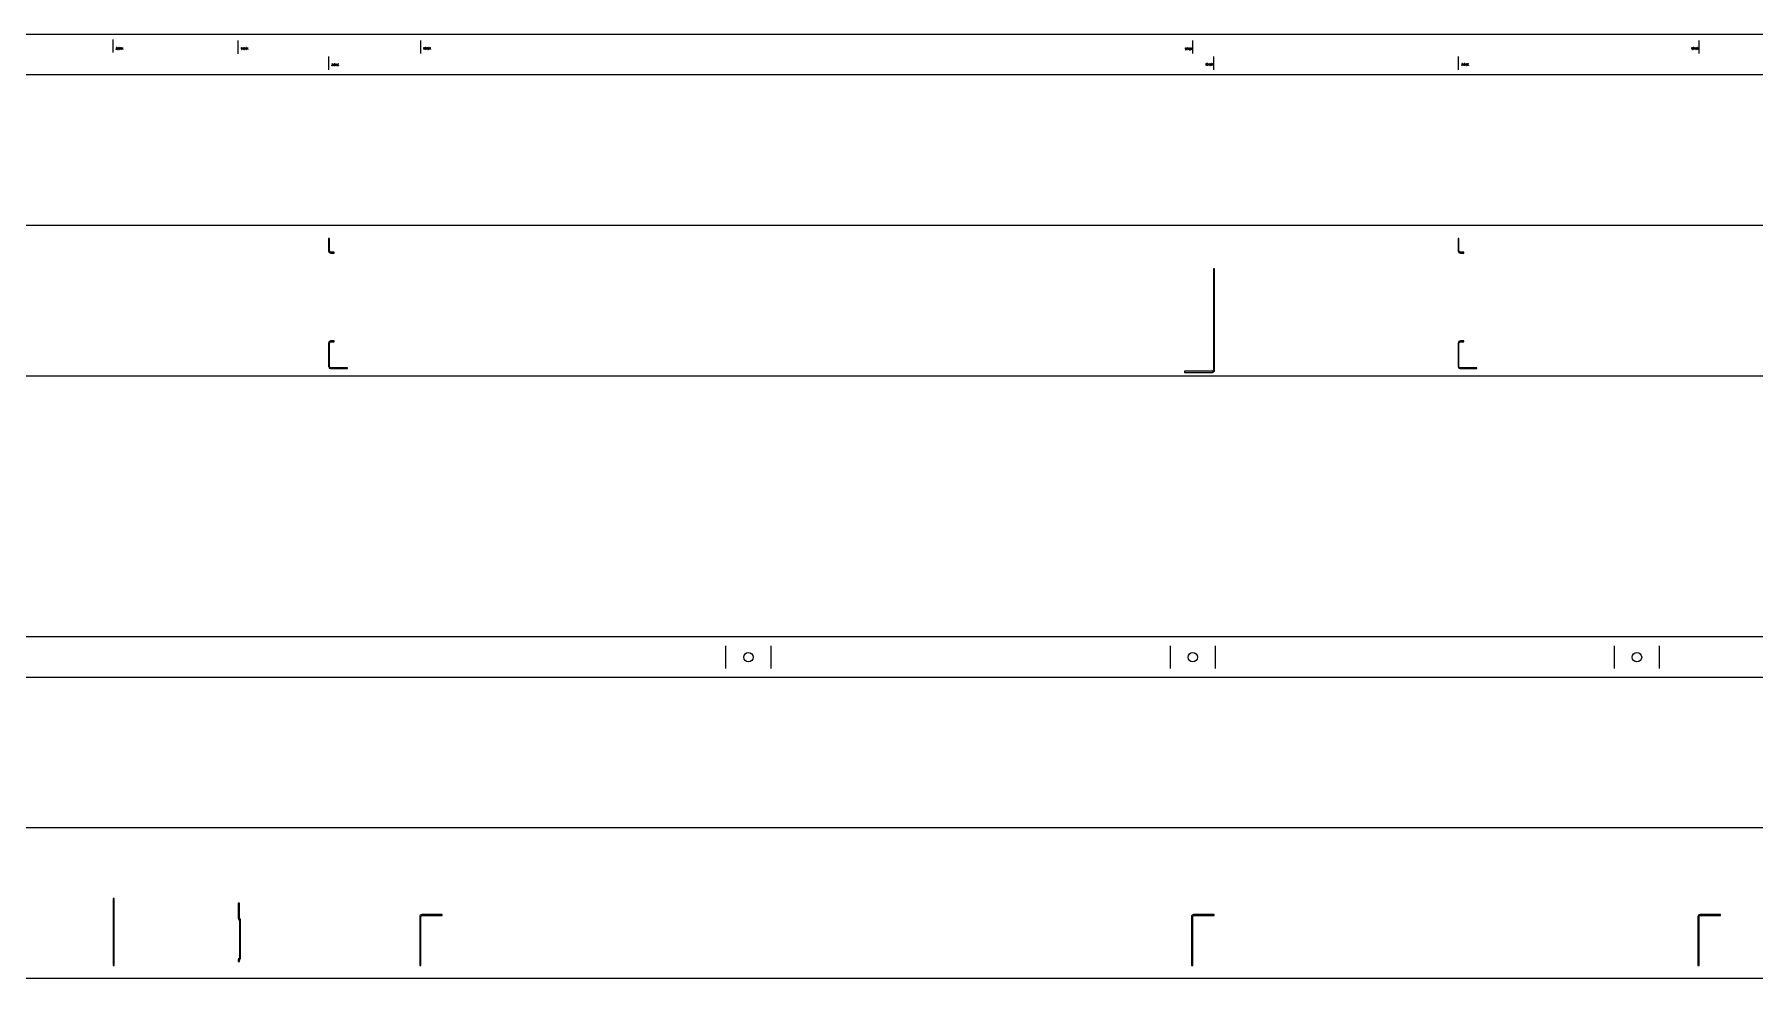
# Model space of a CAD drawing. Header units: metres. Extents: x -572 to -120, y 29 to 92.
# Drawn here: x -345.9 to -231.7, y 29.2 to 91.9 of the extents above; entities that cross this region are included whole.
import ezdxf

# ---------------------------------------------------------------- set-up
doc = ezdxf.new("R2010")
doc.units = ezdxf.units.M

msp = doc.modelspace()

# ---------------------------------------------------------------- linework, layer by layer
at = {"layer": 'CSBEAMINSIDELASERMARK', "color": 7, "linetype": 'CONTINUOUS'}
for p, q in [((-326.32, 78.33), (-326.38, 78.33)), ((-326.38, 78.33), (-326.38, 77.52)), ((-326.32, 77.52), (-326.32, 78.33)), ((-251.32, 78.33), (-251.38, 78.33)), ((-251.38, 78.33), (-251.38, 77.52)), ((-251.32, 77.52), (-251.32, 78.33)), ((-326, 77.42), (-326.22, 77.42)), ((-326.22, 77.36), (-326, 77.36)), ((-326, 77.36), (-326, 77.42)), ((-251, 77.42), (-251.22, 77.42)), ((-251.22, 77.36), (-251, 77.36)), ((-251, 77.36), (-251, 77.42)), ((-267.55, 76.33), (-267.63, 76.33)), ((-267.63, 76.33), (-267.63, 69.59)), ((-267.55, 69.59), (-267.55, 76.33)), ((-326.38, 71.38), (-326.38, 69.82)), ((-326.32, 69.82), (-326.32, 71.38)), ((-326, 71.54), (-326.22, 71.54)), ((-326.22, 71.48), (-326, 71.48)), ((-326, 71.48), (-326, 71.54)), ((-251.38, 71.38), (-251.38, 69.82)), ((-251.32, 69.82), (-251.32, 71.38)), ((-251, 71.54), (-251.22, 71.54)), ((-251.22, 71.48), (-251, 71.48)), ((-251, 71.48), (-251, 71.54)), ((-325.13, 69.76), (-326.25, 69.76)), ((-326.25, 69.7), (-325.13, 69.7)), ((-325.13, 69.7), (-325.13, 69.76)), ((-250.13, 69.76), (-251.25, 69.76)), ((-251.25, 69.7), (-250.13, 69.7)), ((-250.13, 69.7), (-250.13, 69.76)), ((-267.69, 69.53), (-269.55, 69.53)), ((-269.55, 69.53), (-269.55, 69.45)), ((-269.55, 69.45), (-267.69, 69.45))]:
    msp.add_line(p, q, dxfattribs=at)
for centre, radius, start, end in [((-326.22, 77.52), 0.154, 180, 270), ((-326.22, 77.52), 0.094, 180, 270), ((-251.22, 77.52), 0.154, 180, 270), ((-251.22, 77.52), 0.094, 180, 270), ((-326.22, 71.38), 0.154, 90, 180), ((-326.22, 71.38), 0.094, 90, 180), ((-251.22, 71.38), 0.154, 90, 180), ((-251.22, 71.38), 0.094, 90, 180), ((-326.25, 69.82), 0.122, 180, 270), ((-326.25, 69.82), 0.062, 180, 270), ((-251.25, 69.82), 0.122, 180, 270), ((-251.25, 69.82), 0.062, 180, 270), ((-267.69, 69.59), 0.062, 270, 360), ((-267.69, 69.59), 0.137, 270, 360)]:
    msp.add_arc(centre, radius, start, end, dxfattribs=at)
at = {"layer": 'CSBEAMOUTSIDELASERMARK', "color": 7, "linetype": 'CONTINUOUS'}
for p, q in [((-340.69, 34.51), (-340.69, 30.08)), ((-340.61, 34.51), (-340.69, 34.51)), ((-340.61, 30.08), (-340.61, 34.51)), ((-332.3, 34.2), (-332.38, 34.2)), ((-332.38, 34.2), (-332.38, 33.23)), ((-332.34, 33.13), (-332.32, 33.11)), ((-332.3, 33.23), (-332.3, 34.2)), ((-332.27, 33.16), (-332.28, 33.18)), ((-320.32, 33.36), (-320.33, 33.31)), ((-320.33, 33.31), (-320.33, 30.08)), ((-320.29, 33.41), (-320.32, 33.36)), ((-320.24, 33.44), (-320.29, 33.41)), ((-320.25, 33.33), (-320.23, 33.36)), ((-320.25, 33.31), (-320.25, 33.33)), ((-320.25, 30.08), (-320.25, 33.31)), ((-320.19, 33.45), (-320.24, 33.44)), ((-320.23, 33.36), (-320.21, 33.37)), ((-320.21, 33.37), (-320.19, 33.38)), ((-318.83, 33.45), (-320.19, 33.45)), ((-320.19, 33.38), (-318.83, 33.38)), ((-318.83, 33.38), (-318.83, 33.45)), ((-269.07, 33.36), (-269.08, 33.31)), ((-269.08, 33.31), (-269.08, 30.08)), ((-269.04, 33.41), (-269.07, 33.36)), ((-268.99, 33.44), (-269.04, 33.41)), ((-269, 33.33), (-268.98, 33.36)), ((-269, 33.31), (-269, 33.33)), ((-269, 30.08), (-269, 33.31)), ((-268.94, 33.45), (-268.99, 33.44)), ((-268.98, 33.36), (-268.96, 33.37)), ((-268.96, 33.37), (-268.94, 33.38)), ((-267.58, 33.45), (-268.94, 33.45)), ((-268.94, 33.38), (-267.58, 33.38)), ((-267.58, 33.38), (-267.58, 33.45)), ((-235.44, 33.36), (-235.45, 33.31)), ((-235.45, 33.31), (-235.45, 30.08)), ((-235.41, 33.41), (-235.44, 33.36)), ((-235.37, 33.44), (-235.41, 33.41)), ((-235.38, 33.31), (-235.37, 33.33)), ((-235.38, 30.08), (-235.38, 33.31)), ((-235.31, 33.45), (-235.37, 33.44)), ((-235.37, 33.33), (-235.36, 33.36)), ((-235.36, 33.36), (-235.34, 33.37)), ((-235.34, 33.37), (-235.31, 33.38)), ((-233.95, 33.45), (-235.31, 33.45)), ((-235.31, 33.38), (-233.95, 33.38)), ((-233.95, 33.38), (-233.95, 33.45)), ((-332.3, 33.06), (-332.3, 30.58)), ((-332.23, 30.58), (-332.23, 33.06)), ((-340.69, 30.08), (-340.61, 30.08)), ((-332.38, 30.43), (-332.38, 30.33)), ((-332.38, 30.33), (-332.3, 30.33)), ((-332.32, 30.54), (-332.34, 30.52)), ((-332.3, 30.33), (-332.3, 30.43)), ((-332.28, 30.47), (-332.27, 30.49)), ((-320.33, 30.08), (-320.25, 30.08)), ((-269.08, 30.08), (-269, 30.08)), ((-235.45, 30.08), (-235.38, 30.08))]:
    msp.add_line(p, q, dxfattribs=at)
for centre, radius, start, end in [((-332.22, 33.23), 0.154, 179.9651, 201.2241), ((-332.23, 33.23), 0.147, 201.1692, 223.115), ((-332.23, 33.23), 0.0696, 179.9651, 201.2241), ((-332.24, 33.23), 0.0664, 201.1692, 223.115), ((-332.37, 33.06), 0.147, 21.1692, 43.115), ((-332.37, 33.06), 0.0664, 21.1692, 43.115), ((-332.37, 33.06), 0.0696, 359.9651, 381.2241), ((-332.38, 33.06), 0.154, 359.9651, 381.2241), ((-332.24, 30.43), 0.137, 157.5038, 180.0001), ((-332.24, 30.43), 0.137, 135.0054, 157.5039), ((-332.36, 30.58), 0.062, 315.0054, 337.5039), ((-332.36, 30.58), 0.062, 337.5038, 360.0001), ((-332.24, 30.43), 0.062, 135.0054, 157.5039), ((-332.24, 30.43), 0.062, 157.5038, 180.0001), ((-332.36, 30.58), 0.137, 315.0054, 337.5039), ((-332.36, 30.58), 0.137, 337.5038, 360.0001)]:
    msp.add_arc(centre, radius, start, end, dxfattribs=at)
at = {"layer": 'cSBOTTOMFLANGEMARK', "color": 7, "linetype": 'CONTINUOUS'}
for p, q in [((-300, 49.79), (-300, 51.29)), ((-297, 49.79), (-297, 51.29)), ((-270.5, 51.29), (-270.5, 49.79)), ((-267.5, 51.29), (-267.5, 49.79)), ((-241, 49.79), (-241, 51.29)), ((-238, 49.79), (-238, 51.29))]:
    msp.add_line(p, q, dxfattribs=at)
for centre in [(-298.5, 50.54), (-269, 50.54), (-239.5, 50.54)]:
    msp.add_circle(centre, 0.312, dxfattribs=at)
at = {"layer": 'CSTOPFLANGEMARK', "color": 7, "linetype": 'CONTINUOUS'}
for p, q in [((-340.69, 90.68), (-340.69, 91.55)), ((-332.38, 90.6), (-332.38, 91.48)), ((-320.25, 90.61), (-320.25, 91.48)), ((-269, 90.61), (-269, 91.48)), ((-235.38, 90.61), (-235.38, 91.48)), ((-340.43, 91.01), (-340.48, 91.01)), ((-340.48, 90.93), (-340.44, 90.98)), ((-340.48, 90.92), (-340.48, 90.93)), ((-340.48, 90.91), (-340.48, 90.92)), ((-340.48, 90.9), (-340.48, 90.91)), ((-340.48, 90.89), (-340.48, 90.9)), ((-340.47, 90.89), (-340.48, 90.89)), ((-340.47, 90.89), (-340.47, 90.89)), ((-340.46, 90.89), (-340.47, 90.89)), ((-340.45, 90.89), (-340.46, 90.89)), ((-340.45, 90.89), (-340.45, 90.89)), ((-340.44, 90.89), (-340.45, 90.89)), ((-340.44, 90.99), (-340.43, 91)), ((-340.44, 90.98), (-340.44, 90.99)), ((-340.43, 90.91), (-340.44, 90.9)), ((-340.44, 90.9), (-340.44, 90.89)), ((-340.43, 91), (-340.43, 91.01)), ((-340.43, 91), (-340.43, 91)), ((-340.4, 90.99), (-340.39, 91.01)), ((-340.4, 90.97), (-340.4, 90.99)), ((-340.4, 90.97), (-340.4, 90.97)), ((-340.4, 90.95), (-340.4, 90.97)), ((-340.39, 90.93), (-340.4, 90.95)), ((-340.4, 90.89), (-340.36, 90.89)), ((-340.39, 91.01), (-340.38, 91.01)), ((-340.38, 90.93), (-340.39, 90.93)), ((-340.38, 91.01), (-340.37, 91.01)), ((-340.37, 90.93), (-340.38, 90.93)), ((-340.37, 91.01), (-340.36, 91.01)), ((-340.36, 90.93), (-340.37, 90.93)), ((-340.36, 91.01), (-340.36, 91)), ((-340.36, 91), (-340.35, 90.99)), ((-340.36, 90.94), (-340.36, 90.93)), ((-340.36, 90.89), (-340.36, 90.94)), ((-340.31, 90.99), (-340.32, 90.98)), ((-340.32, 90.98), (-340.32, 90.97)), ((-340.32, 90.97), (-340.32, 90.95)), ((-340.32, 90.95), (-340.31, 90.94)), ((-340.3, 91.01), (-340.31, 91)), ((-340.31, 91), (-340.31, 90.99)), ((-340.31, 90.94), (-340.31, 90.93)), ((-340.31, 90.93), (-340.3, 90.93)), ((-340.31, 90.9), (-340.31, 90.89)), ((-340.31, 90.89), (-340.3, 90.89)), ((-340.3, 91.01), (-340.3, 91.01)), ((-340.29, 91.01), (-340.3, 91.01)), ((-340.3, 90.93), (-340.29, 90.93)), ((-340.3, 90.89), (-340.29, 90.89)), ((-340.3, 90.89), (-340.3, 90.89)), ((-340.3, 90.89), (-340.3, 90.89)), ((-340.29, 91.01), (-340.29, 91.01)), ((-340.28, 91.01), (-340.29, 91.01)), ((-340.29, 90.93), (-340.28, 90.93)), ((-340.29, 90.89), (-340.28, 90.9)), ((-340.29, 90.89), (-340.29, 90.89)), ((-340.28, 91), (-340.28, 91.01)), ((-340.27, 90.99), (-340.28, 91)), ((-340.28, 90.93), (-340.27, 90.94)), ((-340.28, 90.93), (-340.28, 90.93)), ((-340.28, 90.9), (-340.27, 90.91)), ((-340.27, 90.97), (-340.27, 90.99)), ((-340.27, 90.96), (-340.27, 90.97)), ((-340.27, 90.96), (-340.27, 90.97)), ((-340.27, 90.94), (-340.27, 90.96)), ((-340.27, 90.95), (-340.27, 90.96)), ((-340.27, 90.93), (-340.27, 90.95)), ((-340.27, 90.92), (-340.27, 90.93)), ((-340.27, 90.91), (-340.27, 90.92)), ((-340.22, 91.01), (-340.2, 91.01)), ((-340.21, 90.89), (-340.21, 91.01)), ((-340.2, 90.9), (-340.21, 90.89)), ((-340.14, 91.01), (-340.15, 91)), ((-340.15, 91), (-340.15, 90.98)), ((-340.15, 90.98), (-340.15, 90.97)), ((-340.15, 90.97), (-340.15, 90.95)), ((-340.15, 90.95), (-340.15, 90.93)), ((-340.15, 90.93), (-340.15, 90.92)), ((-340.15, 90.92), (-340.15, 90.9)), ((-340.15, 90.9), (-340.14, 90.89)), ((-340.13, 91.01), (-340.14, 91.01)), ((-340.14, 90.89), (-340.13, 90.89)), ((-340.12, 91.01), (-340.13, 91.01)), ((-340.13, 91.01), (-340.13, 91.01)), ((-340.13, 90.89), (-340.12, 90.89)), ((-340.13, 90.89), (-340.13, 90.89)), ((-340.11, 91), (-340.12, 91.01)), ((-340.12, 90.89), (-340.11, 90.9)), ((-340.11, 90.98), (-340.11, 91)), ((-340.1, 90.97), (-340.11, 90.98)), ((-340.11, 90.92), (-340.1, 90.93)), ((-340.11, 90.9), (-340.11, 90.92)), ((-340.1, 90.95), (-340.1, 90.97)), ((-340.1, 90.93), (-340.1, 90.95)), ((-340.05, 91.01), (-340.04, 91.01)), ((-340.05, 90.89), (-340.05, 91.01)), ((-340.04, 90.9), (-340.05, 90.89)), ((-332.17, 91), (-332.16, 91.01)), ((-332.17, 90.99), (-332.17, 91)), ((-332.17, 90.98), (-332.17, 90.99)), ((-332.17, 90.96), (-332.17, 90.98)), ((-332.17, 90.95), (-332.17, 90.96)), ((-332.16, 90.94), (-332.17, 90.95)), ((-332.16, 90.94), (-332.17, 90.93)), ((-332.17, 90.93), (-332.17, 90.91)), ((-332.17, 90.91), (-332.17, 90.9)), ((-332.17, 90.9), (-332.16, 90.89)), ((-332.16, 91.01), (-332.15, 91.01)), ((-332.15, 90.94), (-332.16, 90.94)), ((-332.15, 90.94), (-332.16, 90.94)), ((-332.16, 90.89), (-332.15, 90.89)), ((-332.15, 91.01), (-332.14, 91.01)), ((-332.15, 91.01), (-332.15, 91.01)), ((-332.15, 90.94), (-332.15, 90.94)), ((-332.14, 90.94), (-332.15, 90.94)), ((-332.15, 90.94), (-332.15, 90.94)), ((-332.15, 90.89), (-332.14, 90.89)), ((-332.15, 90.89), (-332.15, 90.89)), ((-332.14, 91.01), (-332.13, 91.01)), ((-332.14, 90.94), (-332.14, 90.94)), ((-332.13, 90.94), (-332.14, 90.94)), ((-332.14, 90.94), (-332.14, 90.94)), ((-332.13, 90.94), (-332.14, 90.94)), ((-332.14, 90.89), (-332.13, 90.89)), ((-332.13, 91.01), (-332.13, 91)), ((-332.13, 91), (-332.13, 90.99)), ((-332.13, 90.99), (-332.12, 90.98)), ((-332.12, 90.98), (-332.13, 90.96)), ((-332.13, 90.96), (-332.13, 90.95)), ((-332.13, 90.95), (-332.13, 90.94)), ((-332.13, 90.93), (-332.13, 90.94)), ((-332.13, 90.91), (-332.13, 90.93)), ((-332.13, 90.9), (-332.13, 90.91)), ((-332.13, 90.89), (-332.13, 90.9)), ((-332.03, 90.98), (-332.09, 90.98)), ((-332.08, 91.01), (-332.08, 90.89)), ((-332.08, 90.89), (-332.03, 90.98)), ((-332.01, 90.99), (-332, 91)), ((-332.01, 90.98), (-332.01, 90.99)), ((-332.01, 90.96), (-332.01, 90.98)), ((-332, 90.95), (-332.01, 90.96)), ((-332, 91.01), (-331.99, 91.01)), ((-332, 91), (-332, 91.01)), ((-332, 90.94), (-332, 90.95)), ((-332, 90.94), (-332, 90.93)), ((-331.99, 90.94), (-332, 90.94)), ((-331.99, 90.94), (-332, 90.94)), ((-332, 90.93), (-332, 90.91)), ((-332, 90.91), (-332, 90.9)), ((-332, 90.9), (-332, 90.89)), ((-332, 90.89), (-331.99, 90.89)), ((-331.99, 91.01), (-331.98, 91.01)), ((-331.99, 90.94), (-331.99, 90.94)), ((-331.98, 90.94), (-331.99, 90.94)), ((-331.99, 90.94), (-331.99, 90.94)), ((-331.99, 90.89), (-331.98, 90.89)), ((-331.98, 91.01), (-331.97, 91.01)), ((-331.98, 91.01), (-331.98, 91.01)), ((-331.98, 90.94), (-331.98, 90.94)), ((-331.97, 90.94), (-331.98, 90.94)), ((-331.98, 90.94), (-331.98, 90.94)), ((-331.97, 90.94), (-331.98, 90.94)), ((-331.98, 90.89), (-331.97, 90.89)), ((-331.98, 90.89), (-331.98, 90.89)), ((-331.97, 91.01), (-331.96, 91)), ((-331.96, 90.95), (-331.97, 90.94)), ((-331.97, 90.93), (-331.97, 90.94)), ((-331.96, 90.91), (-331.97, 90.93)), ((-331.97, 90.9), (-331.96, 90.91)), ((-331.97, 90.89), (-331.97, 90.9)), ((-331.96, 91), (-331.96, 90.99)), ((-331.96, 90.99), (-331.96, 90.98)), ((-331.96, 90.98), (-331.96, 90.96)), ((-331.96, 90.96), (-331.96, 90.95)), ((-331.87, 90.98), (-331.92, 90.98)), ((-331.91, 91.01), (-331.91, 90.89)), ((-331.91, 90.89), (-331.87, 90.98)), ((-331.83, 91.01), (-331.84, 91)), ((-331.84, 91), (-331.84, 90.98)), ((-331.84, 90.98), (-331.84, 90.96)), ((-331.84, 90.96), (-331.84, 90.95)), ((-331.84, 90.95), (-331.84, 90.93)), ((-331.84, 90.93), (-331.84, 90.92)), ((-331.84, 90.92), (-331.84, 90.9)), ((-331.84, 90.9), (-331.83, 90.89)), ((-331.82, 91.01), (-331.83, 91.01)), ((-331.83, 90.89), (-331.82, 90.89)), ((-331.81, 91.01), (-331.82, 91.01)), ((-331.82, 91.01), (-331.82, 91.01)), ((-331.82, 90.89), (-331.81, 90.89)), ((-331.82, 90.89), (-331.82, 90.89)), ((-331.8, 91), (-331.81, 91.01)), ((-331.81, 90.89), (-331.8, 90.9)), ((-331.8, 90.98), (-331.8, 91)), ((-331.79, 90.96), (-331.8, 90.98)), ((-331.8, 90.92), (-331.79, 90.93)), ((-331.8, 90.9), (-331.8, 90.92)), ((-331.79, 90.95), (-331.79, 90.96)), ((-331.79, 90.93), (-331.79, 90.95)), ((-331.74, 91.01), (-331.73, 91.01)), ((-331.74, 90.89), (-331.74, 91.01)), ((-331.73, 90.9), (-331.74, 90.89)), ((-326.38, 90.42), (-326.38, 89.54)), ((-320.06, 90.99), (-320.05, 91.01)), ((-320.06, 90.98), (-320.06, 90.99)), ((-320.06, 90.97), (-320.06, 90.98)), ((-320.05, 90.96), (-320.06, 90.97)), ((-320.05, 91.01), (-320.04, 91.02)), ((-320.05, 91.01), (-320.05, 91.01)), ((-320.05, 90.95), (-320.05, 90.96)), ((-320.04, 90.95), (-320.05, 90.94)), ((-320.04, 90.95), (-320.05, 90.95)), ((-320.05, 90.94), (-320.05, 90.93)), ((-320.05, 90.93), (-320.05, 90.92)), ((-320.05, 90.92), (-320.05, 90.91)), ((-320.05, 90.91), (-320.05, 90.9)), ((-320.05, 90.9), (-320.04, 90.89)), ((-320.04, 91.02), (-320.03, 91.02)), ((-320.04, 90.95), (-320.04, 90.95)), ((-320.03, 90.95), (-320.04, 90.95)), ((-320.04, 90.95), (-320.04, 90.95)), ((-320.04, 90.89), (-320.03, 90.89)), ((-320.03, 91.02), (-320.02, 91.01)), ((-320.03, 91.02), (-320.03, 91.02)), ((-320.03, 90.95), (-320.03, 90.95)), ((-320.02, 90.94), (-320.03, 90.95)), ((-320.03, 90.95), (-320.03, 90.95)), ((-320.02, 90.95), (-320.03, 90.95)), ((-320.03, 90.89), (-320.02, 90.9)), ((-320.03, 90.89), (-320.03, 90.89)), ((-320.02, 91.01), (-320.01, 90.99)), ((-320.02, 91.01), (-320.02, 91.01)), ((-320.01, 90.97), (-320.02, 90.96)), ((-320.02, 90.96), (-320.02, 90.95)), ((-320.02, 90.93), (-320.02, 90.94)), ((-320.02, 90.92), (-320.02, 90.93)), ((-320.02, 90.91), (-320.02, 90.92)), ((-320.02, 90.9), (-320.02, 90.91)), ((-320.01, 90.99), (-320.01, 90.98)), ((-320.01, 90.98), (-320.01, 90.97)), ((-319.98, 90.93), (-319.97, 90.94)), ((-319.98, 90.92), (-319.98, 90.93)), ((-319.98, 90.91), (-319.98, 90.92)), ((-319.97, 90.9), (-319.98, 90.91)), ((-319.93, 91.02), (-319.97, 91.02)), ((-319.97, 90.94), (-319.93, 90.99)), ((-319.97, 90.89), (-319.97, 90.9)), ((-319.96, 90.89), (-319.97, 90.89)), ((-319.95, 90.89), (-319.96, 90.89)), ((-319.95, 90.89), (-319.95, 90.89)), ((-319.94, 90.89), (-319.95, 90.89)), ((-319.94, 90.9), (-319.94, 90.89)), ((-319.93, 90.9), (-319.94, 90.9)), ((-319.93, 91.01), (-319.93, 91.02)), ((-319.93, 91), (-319.93, 91.01)), ((-319.93, 91), (-319.93, 91)), ((-319.93, 90.99), (-319.93, 91)), ((-319.93, 90.91), (-319.93, 90.9)), ((-319.88, 91.02), (-319.86, 91.02)), ((-319.87, 90.89), (-319.87, 91.02)), ((-319.86, 90.91), (-319.87, 90.89)), ((-319.81, 91), (-319.8, 91.01)), ((-319.81, 90.98), (-319.81, 91)), ((-319.81, 90.97), (-319.81, 90.98)), ((-319.81, 90.95), (-319.81, 90.97)), ((-319.8, 90.94), (-319.81, 90.95)), ((-319.81, 90.89), (-319.77, 90.89)), ((-319.8, 91.01), (-319.79, 91.02)), ((-319.79, 90.93), (-319.8, 90.94)), ((-319.79, 91.02), (-319.78, 91.02)), ((-319.78, 90.93), (-319.79, 90.93)), ((-319.78, 91.02), (-319.78, 91.01)), ((-319.78, 91.01), (-319.77, 91.01)), ((-319.77, 90.94), (-319.78, 90.93)), ((-319.77, 91.01), (-319.77, 90.99)), ((-319.77, 90.94), (-319.77, 90.94)), ((-319.77, 90.89), (-319.77, 90.94)), ((-319.72, 91), (-319.73, 90.99)), ((-319.73, 90.99), (-319.73, 90.97)), ((-319.73, 90.97), (-319.73, 90.95)), ((-319.73, 90.95), (-319.73, 90.94)), ((-319.73, 90.94), (-319.73, 90.92)), ((-319.73, 90.92), (-319.72, 90.91)), ((-319.71, 91.02), (-319.72, 91.01)), ((-319.72, 91.01), (-319.72, 91)), ((-319.72, 90.91), (-319.72, 90.9)), ((-319.72, 90.9), (-319.71, 90.89)), ((-319.7, 91.02), (-319.71, 91.02)), ((-319.71, 90.89), (-319.7, 90.89)), ((-319.69, 91.01), (-319.7, 91.02)), ((-319.7, 90.89), (-319.69, 90.9)), ((-319.69, 91), (-319.69, 91.01)), ((-319.68, 90.99), (-319.69, 91)), ((-319.69, 90.91), (-319.68, 90.92)), ((-319.69, 90.9), (-319.69, 90.91)), ((-319.68, 90.97), (-319.68, 90.99)), ((-319.68, 90.95), (-319.68, 90.97)), ((-319.68, 90.94), (-319.68, 90.95)), ((-319.68, 90.92), (-319.68, 90.94)), ((-319.63, 91.02), (-319.61, 91.02)), ((-319.62, 90.89), (-319.62, 91.02)), ((-319.61, 90.91), (-319.62, 90.89)), ((-269.48, 90.98), (-269.47, 90.98)), ((-269.48, 90.96), (-269.48, 90.98)), ((-269.48, 90.95), (-269.48, 90.96)), ((-269.48, 90.94), (-269.48, 90.95)), ((-269.48, 90.93), (-269.48, 90.94)), ((-269.47, 90.92), (-269.48, 90.93)), ((-269.47, 90.91), (-269.48, 90.9)), ((-269.48, 90.9), (-269.48, 90.89)), ((-269.48, 90.89), (-269.48, 90.88)), ((-269.48, 90.88), (-269.47, 90.87)), ((-269.47, 90.99), (-269.46, 90.99)), ((-269.47, 90.98), (-269.47, 90.99)), ((-269.47, 90.92), (-269.47, 90.91)), ((-269.46, 90.92), (-269.47, 90.92)), ((-269.47, 90.92), (-269.47, 90.92)), ((-269.46, 90.92), (-269.47, 90.92)), ((-269.47, 90.87), (-269.47, 90.86)), ((-269.47, 90.86), (-269.46, 90.86)), ((-269.46, 90.99), (-269.45, 90.99)), ((-269.45, 90.92), (-269.46, 90.92)), ((-269.46, 90.92), (-269.46, 90.92)), ((-269.45, 90.92), (-269.46, 90.92)), ((-269.46, 90.86), (-269.45, 90.86)), ((-269.45, 90.99), (-269.45, 90.98)), ((-269.45, 90.98), (-269.44, 90.98)), ((-269.44, 90.93), (-269.45, 90.92)), ((-269.45, 90.91), (-269.45, 90.92)), ((-269.45, 90.92), (-269.45, 90.92)), ((-269.44, 90.9), (-269.45, 90.91)), ((-269.45, 90.87), (-269.44, 90.88)), ((-269.45, 90.86), (-269.45, 90.87)), ((-269.44, 90.98), (-269.44, 90.96)), ((-269.44, 90.96), (-269.44, 90.95)), ((-269.44, 90.95), (-269.44, 90.94)), ((-269.44, 90.94), (-269.44, 90.93)), ((-269.44, 90.89), (-269.44, 90.9)), ((-269.44, 90.88), (-269.44, 90.89)), ((-269.35, 90.99), (-269.4, 90.99)), ((-269.4, 90.91), (-269.36, 90.96)), ((-269.4, 90.9), (-269.4, 90.91)), ((-269.4, 90.89), (-269.4, 90.9)), ((-269.4, 90.88), (-269.4, 90.89)), ((-269.4, 90.87), (-269.4, 90.88)), ((-269.39, 90.86), (-269.4, 90.87)), ((-269.39, 90.86), (-269.39, 90.86)), ((-269.38, 90.86), (-269.39, 90.86)), ((-269.37, 90.86), (-269.38, 90.86)), ((-269.36, 90.87), (-269.37, 90.86)), ((-269.37, 90.86), (-269.37, 90.86)), ((-269.36, 90.97), (-269.35, 90.97)), ((-269.36, 90.96), (-269.36, 90.97)), ((-269.35, 90.88), (-269.36, 90.87)), ((-269.36, 90.87), (-269.36, 90.87)), ((-269.35, 90.98), (-269.35, 90.99)), ((-269.35, 90.97), (-269.35, 90.98)), ((-269.3, 90.99), (-269.29, 90.99)), ((-269.29, 90.86), (-269.29, 90.99)), ((-269.29, 90.88), (-269.29, 90.86)), ((-269.24, 90.95), (-269.23, 90.97)), ((-269.24, 90.94), (-269.24, 90.95)), ((-269.23, 90.92), (-269.24, 90.94)), ((-269.23, 90.98), (-269.21, 90.99)), ((-269.23, 90.97), (-269.23, 90.98)), ((-269.23, 90.91), (-269.23, 90.92)), ((-269.21, 90.9), (-269.23, 90.91)), ((-269.23, 90.86), (-269.19, 90.86)), ((-269.21, 90.99), (-269.2, 90.98)), ((-269.21, 90.99), (-269.21, 90.99)), ((-269.2, 90.91), (-269.21, 90.9)), ((-269.21, 90.9), (-269.21, 90.9)), ((-269.2, 90.98), (-269.19, 90.98)), ((-269.19, 90.91), (-269.2, 90.91)), ((-269.19, 90.98), (-269.19, 90.96)), ((-269.19, 90.86), (-269.19, 90.91)), ((-269.14, 90.98), (-269.15, 90.97)), ((-269.15, 90.97), (-269.15, 90.96)), ((-269.15, 90.96), (-269.15, 90.94)), ((-269.15, 90.94), (-269.15, 90.92)), ((-269.15, 90.92), (-269.15, 90.91)), ((-269.15, 90.91), (-269.15, 90.89)), ((-269.15, 90.89), (-269.15, 90.88)), ((-269.15, 90.88), (-269.14, 90.87)), ((-269.13, 90.99), (-269.14, 90.98)), ((-269.14, 90.87), (-269.13, 90.86)), ((-269.12, 90.98), (-269.13, 90.99)), ((-269.13, 90.99), (-269.13, 90.99)), ((-269.13, 90.86), (-269.12, 90.87)), ((-269.13, 90.86), (-269.13, 90.86)), ((-269.11, 90.97), (-269.12, 90.98)), ((-269.12, 90.87), (-269.11, 90.88)), ((-269.11, 90.96), (-269.11, 90.97)), ((-269.11, 90.94), (-269.11, 90.96)), ((-269.1, 90.92), (-269.11, 90.94)), ((-269.11, 90.91), (-269.1, 90.92)), ((-269.11, 90.89), (-269.11, 90.91)), ((-269.11, 90.88), (-269.11, 90.89)), ((-269.06, 90.99), (-269.04, 90.99)), ((-269.05, 90.86), (-269.05, 90.99)), ((-269.04, 90.88), (-269.05, 90.86)), ((-267.63, 90.42), (-267.63, 89.54)), ((-251.38, 90.42), (-251.38, 89.54)), ((-235.85, 91.01), (-235.84, 91.01)), ((-235.85, 91), (-235.85, 91.01)), ((-235.85, 90.98), (-235.85, 91)), ((-235.85, 90.97), (-235.85, 90.98)), ((-235.85, 90.96), (-235.85, 90.97)), ((-235.84, 90.95), (-235.85, 90.96)), ((-235.84, 90.94), (-235.85, 90.93)), ((-235.85, 90.93), (-235.85, 90.92)), ((-235.85, 90.92), (-235.85, 90.91)), ((-235.85, 90.91), (-235.84, 90.9)), ((-235.84, 91.01), (-235.83, 91.02)), ((-235.83, 90.95), (-235.84, 90.94)), ((-235.83, 90.95), (-235.84, 90.95)), ((-235.84, 90.9), (-235.83, 90.89)), ((-235.83, 91.02), (-235.82, 91.02)), ((-235.83, 91.02), (-235.83, 91.02)), ((-235.83, 90.95), (-235.83, 90.95)), ((-235.82, 90.95), (-235.83, 90.95)), ((-235.83, 90.95), (-235.83, 90.95)), ((-235.83, 90.89), (-235.82, 90.89)), ((-235.83, 90.89), (-235.83, 90.89)), ((-235.82, 91.02), (-235.81, 91.01)), ((-235.82, 90.95), (-235.82, 90.95)), ((-235.81, 90.94), (-235.82, 90.95)), ((-235.82, 90.95), (-235.82, 90.95)), ((-235.81, 90.95), (-235.82, 90.95)), ((-235.82, 90.89), (-235.81, 90.9)), ((-235.81, 91.01), (-235.81, 91)), ((-235.81, 91.01), (-235.81, 91.01)), ((-235.81, 91), (-235.8, 90.98)), ((-235.8, 90.98), (-235.81, 90.97)), ((-235.81, 90.97), (-235.81, 90.96)), ((-235.81, 90.96), (-235.81, 90.95)), ((-235.81, 90.93), (-235.81, 90.94)), ((-235.81, 90.92), (-235.81, 90.93)), ((-235.81, 90.91), (-235.81, 90.92)), ((-235.81, 90.9), (-235.81, 90.91)), ((-235.72, 91.02), (-235.77, 91.02)), ((-235.77, 90.93), (-235.76, 90.94)), ((-235.77, 90.92), (-235.77, 90.93)), ((-235.77, 90.91), (-235.77, 90.92)), ((-235.76, 90.9), (-235.77, 90.91)), ((-235.76, 90.94), (-235.73, 90.99)), ((-235.76, 90.9), (-235.76, 90.9)), ((-235.75, 90.89), (-235.76, 90.9)), ((-235.75, 90.89), (-235.75, 90.89)), ((-235.74, 90.89), (-235.75, 90.89)), ((-235.73, 90.9), (-235.74, 90.89)), ((-235.74, 90.89), (-235.74, 90.89)), ((-235.73, 90.99), (-235.72, 91)), ((-235.72, 90.9), (-235.73, 90.9)), ((-235.72, 91.01), (-235.72, 91.02)), ((-235.72, 91), (-235.72, 91.01)), ((-235.72, 91), (-235.72, 91)), ((-235.72, 90.91), (-235.72, 90.9)), ((-235.67, 91.02), (-235.65, 91.02)), ((-235.66, 90.89), (-235.66, 91.02)), ((-235.65, 90.91), (-235.66, 90.89)), ((-235.6, 91), (-235.59, 91.01)), ((-235.6, 90.98), (-235.6, 91)), ((-235.6, 90.97), (-235.6, 90.98)), ((-235.6, 90.95), (-235.6, 90.97)), ((-235.59, 90.94), (-235.6, 90.95)), ((-235.6, 90.89), (-235.56, 90.89)), ((-235.59, 91.01), (-235.58, 91.02)), ((-235.58, 90.94), (-235.59, 90.94)), ((-235.58, 91.02), (-235.57, 91.01)), ((-235.58, 91.02), (-235.58, 91.02)), ((-235.57, 90.94), (-235.58, 90.94)), ((-235.57, 91.01), (-235.56, 91.01)), ((-235.57, 90.94), (-235.57, 90.94)), ((-235.56, 90.94), (-235.57, 90.94)), ((-235.56, 91.01), (-235.56, 90.99)), ((-235.56, 90.89), (-235.56, 90.94)), ((-235.51, 91.01), (-235.52, 91)), ((-235.52, 91), (-235.52, 90.99)), ((-235.52, 90.99), (-235.52, 90.97)), ((-235.52, 90.97), (-235.52, 90.96)), ((-235.52, 90.96), (-235.52, 90.94)), ((-235.52, 90.94), (-235.52, 90.92)), ((-235.52, 90.92), (-235.52, 90.91)), ((-235.52, 90.91), (-235.51, 90.9)), ((-235.5, 91.02), (-235.51, 91.01)), ((-235.51, 90.9), (-235.5, 90.89)), ((-235.49, 91.01), (-235.5, 91.02)), ((-235.5, 91.02), (-235.5, 91.02)), ((-235.5, 90.89), (-235.49, 90.9)), ((-235.5, 90.89), (-235.5, 90.89)), ((-235.48, 91), (-235.49, 91.01)), ((-235.49, 90.9), (-235.48, 90.91)), ((-235.48, 90.99), (-235.48, 91)), ((-235.47, 90.97), (-235.48, 90.99)), ((-235.48, 90.92), (-235.47, 90.94)), ((-235.48, 90.91), (-235.48, 90.92)), ((-235.47, 90.96), (-235.47, 90.97)), ((-235.47, 90.94), (-235.47, 90.96)), ((-235.42, 91.02), (-235.41, 91.02)), ((-235.42, 90.89), (-235.42, 91.02)), ((-235.41, 90.91), (-235.42, 90.89)), ((-326.12, 89.93), (-326.17, 89.93)), ((-326.17, 89.84), (-326.16, 89.85)), ((-326.17, 89.83), (-326.17, 89.84)), ((-326.17, 89.82), (-326.17, 89.83)), ((-326.16, 89.81), (-326.17, 89.82)), ((-326.16, 89.85), (-326.12, 89.9)), ((-326.16, 89.8), (-326.16, 89.81)), ((-326.15, 89.8), (-326.16, 89.8)), ((-326.15, 89.8), (-326.15, 89.8)), ((-326.14, 89.8), (-326.15, 89.8)), ((-326.13, 89.8), (-326.14, 89.8)), ((-326.13, 89.81), (-326.13, 89.8)), ((-326.12, 89.81), (-326.13, 89.81)), ((-326.12, 89.92), (-326.12, 89.93)), ((-326.12, 89.91), (-326.12, 89.92)), ((-326.12, 89.91), (-326.12, 89.91)), ((-326.12, 89.9), (-326.12, 89.91)), ((-326.12, 89.82), (-326.12, 89.81)), ((-326.03, 89.89), (-326.09, 89.89)), ((-326.07, 89.93), (-326.07, 89.8)), ((-326.07, 89.8), (-326.03, 89.89)), ((-325.95, 89.93), (-326, 89.93)), ((-326, 89.85), (-325.96, 89.9)), ((-326, 89.84), (-326, 89.85)), ((-326, 89.83), (-326, 89.84)), ((-326, 89.82), (-326, 89.83)), ((-326, 89.81), (-326, 89.82)), ((-325.99, 89.8), (-326, 89.81)), ((-325.99, 89.8), (-325.99, 89.8)), ((-325.98, 89.8), (-325.99, 89.8)), ((-325.97, 89.8), (-325.98, 89.8)), ((-325.96, 89.81), (-325.97, 89.8)), ((-325.97, 89.8), (-325.97, 89.8)), ((-325.96, 89.91), (-325.95, 89.92)), ((-325.96, 89.91), (-325.96, 89.91)), ((-325.96, 89.9), (-325.96, 89.91)), ((-325.96, 89.82), (-325.96, 89.81)), ((-325.96, 89.81), (-325.96, 89.81)), ((-325.95, 89.92), (-325.95, 89.93)), ((-325.86, 89.89), (-325.92, 89.89)), ((-325.91, 89.93), (-325.91, 89.8)), ((-325.91, 89.8), (-325.86, 89.89)), ((-325.84, 89.89), (-325.83, 89.91)), ((-325.84, 89.88), (-325.84, 89.89)), ((-325.83, 89.86), (-325.84, 89.88)), ((-325.84, 89.8), (-325.8, 89.8)), ((-325.83, 89.92), (-325.82, 89.93)), ((-325.83, 89.91), (-325.83, 89.92)), ((-325.83, 89.85), (-325.83, 89.86)), ((-325.82, 89.84), (-325.83, 89.85)), ((-325.82, 89.93), (-325.81, 89.93)), ((-325.81, 89.84), (-325.82, 89.84)), ((-325.81, 89.93), (-325.8, 89.92)), ((-325.8, 89.85), (-325.81, 89.84)), ((-325.8, 89.92), (-325.79, 89.9)), ((-325.8, 89.92), (-325.8, 89.92)), ((-325.79, 89.85), (-325.8, 89.85)), ((-325.8, 89.8), (-325.79, 89.85)), ((-325.75, 89.91), (-325.76, 89.89)), ((-325.76, 89.89), (-325.75, 89.87)), ((-325.74, 89.93), (-325.75, 89.92)), ((-325.75, 89.92), (-325.75, 89.91)), ((-325.75, 89.87), (-325.75, 89.86)), ((-325.75, 89.86), (-325.74, 89.86)), ((-325.75, 89.85), (-325.74, 89.86)), ((-325.75, 89.83), (-325.75, 89.85)), ((-325.75, 89.82), (-325.75, 89.83)), ((-325.75, 89.81), (-325.75, 89.82)), ((-325.74, 89.8), (-325.75, 89.81)), ((-325.73, 89.93), (-325.74, 89.93)), ((-325.74, 89.86), (-325.72, 89.86)), ((-325.74, 89.86), (-325.74, 89.86)), ((-325.73, 89.8), (-325.74, 89.8)), ((-325.72, 89.93), (-325.73, 89.93)), ((-325.72, 89.8), (-325.73, 89.8)), ((-325.71, 89.92), (-325.72, 89.93)), ((-325.71, 89.82), (-325.72, 89.81)), ((-325.72, 89.81), (-325.72, 89.8)), ((-325.71, 89.91), (-325.71, 89.92)), ((-268.11, 89.95), (-268.12, 89.94)), ((-268.12, 89.94), (-268.12, 89.93)), ((-268.12, 89.93), (-268.12, 89.91)), ((-268.12, 89.91), (-268.12, 89.89)), ((-268.12, 89.89), (-268.12, 89.88)), ((-268.12, 89.88), (-268.12, 89.86)), ((-268.12, 89.86), (-268.12, 89.85)), ((-268.12, 89.85), (-268.11, 89.84)), ((-268.1, 89.96), (-268.11, 89.95)), ((-268.11, 89.84), (-268.1, 89.83)), ((-268.09, 89.95), (-268.1, 89.96)), ((-268.1, 89.96), (-268.1, 89.96)), ((-268.1, 89.83), (-268.09, 89.84)), ((-268.1, 89.83), (-268.1, 89.83)), ((-268.08, 89.94), (-268.09, 89.95)), ((-268.09, 89.84), (-268.08, 89.85)), ((-268.08, 89.93), (-268.08, 89.94)), ((-268.08, 89.91), (-268.08, 89.93)), ((-268.07, 89.89), (-268.08, 89.91)), ((-268.08, 89.88), (-268.07, 89.89)), ((-268.08, 89.86), (-268.08, 89.88)), ((-268.08, 89.85), (-268.08, 89.86)), ((-268.03, 89.95), (-268.04, 89.94)), ((-268.04, 89.94), (-268.04, 89.92)), ((-268.04, 89.92), (-268.04, 89.9)), ((-268.04, 89.9), (-268.03, 89.89)), ((-268.04, 89.88), (-268.03, 89.89)), ((-268.04, 89.86), (-268.04, 89.88)), ((-268.04, 89.85), (-268.04, 89.86)), ((-268.03, 89.84), (-268.04, 89.85)), ((-268.03, 89.96), (-268.03, 89.95)), ((-268.02, 89.96), (-268.03, 89.96)), ((-268.03, 89.89), (-268.02, 89.89)), ((-268.03, 89.89), (-268.02, 89.89)), ((-268.03, 89.83), (-268.03, 89.84)), ((-268.02, 89.83), (-268.03, 89.83)), ((-268.01, 89.96), (-268.02, 89.96)), ((-268.02, 89.89), (-268.01, 89.89)), ((-268.01, 89.83), (-268.02, 89.83)), ((-268, 89.95), (-268.01, 89.96)), ((-268, 89.84), (-268.01, 89.83)), ((-267.99, 89.94), (-268, 89.95)), ((-268, 89.85), (-268, 89.84)), ((-267.94, 89.96), (-267.93, 89.96)), ((-267.93, 89.83), (-267.93, 89.96)), ((-267.93, 89.85), (-267.93, 89.83)), ((-267.88, 89.92), (-267.87, 89.94)), ((-267.88, 89.91), (-267.88, 89.92)), ((-267.87, 89.89), (-267.88, 89.91)), ((-267.87, 89.95), (-267.85, 89.96)), ((-267.87, 89.94), (-267.87, 89.95)), ((-267.87, 89.88), (-267.87, 89.89)), ((-267.85, 89.87), (-267.87, 89.88)), ((-267.87, 89.83), (-267.83, 89.83)), ((-267.85, 89.96), (-267.84, 89.95)), ((-267.85, 89.96), (-267.85, 89.96)), ((-267.84, 89.88), (-267.85, 89.87)), ((-267.85, 89.87), (-267.85, 89.87)), ((-267.84, 89.95), (-267.83, 89.95)), ((-267.83, 89.88), (-267.84, 89.88)), ((-267.83, 89.95), (-267.83, 89.93)), ((-267.83, 89.83), (-267.83, 89.88)), ((-267.78, 89.95), (-267.79, 89.94)), ((-267.79, 89.94), (-267.79, 89.93)), ((-267.79, 89.93), (-267.79, 89.91)), ((-267.79, 89.91), (-267.79, 89.89)), ((-267.79, 89.89), (-267.79, 89.88)), ((-267.79, 89.88), (-267.79, 89.86)), ((-267.79, 89.86), (-267.79, 89.85)), ((-267.79, 89.85), (-267.78, 89.84)), ((-267.77, 89.96), (-267.78, 89.95)), ((-267.78, 89.84), (-267.77, 89.83)), ((-267.76, 89.95), (-267.77, 89.96)), ((-267.77, 89.96), (-267.77, 89.96)), ((-267.77, 89.83), (-267.76, 89.84)), ((-267.77, 89.83), (-267.77, 89.83)), ((-267.75, 89.94), (-267.76, 89.95)), ((-267.76, 89.84), (-267.75, 89.85)), ((-267.75, 89.93), (-267.75, 89.94)), ((-267.75, 89.91), (-267.75, 89.93)), ((-267.74, 89.89), (-267.75, 89.91)), ((-267.75, 89.88), (-267.74, 89.89)), ((-267.75, 89.86), (-267.75, 89.88)), ((-267.75, 89.85), (-267.75, 89.86)), ((-267.7, 89.96), (-267.68, 89.96)), ((-267.69, 89.83), (-267.69, 89.96)), ((-267.68, 89.85), (-267.69, 89.83)), ((-251.09, 89.95), (-251.14, 89.95)), ((-251.14, 89.87), (-251.1, 89.92)), ((-251.14, 89.86), (-251.14, 89.87)), ((-251.14, 89.85), (-251.14, 89.86)), ((-251.14, 89.84), (-251.14, 89.85)), ((-251.14, 89.83), (-251.14, 89.84)), ((-251.13, 89.83), (-251.14, 89.83)), ((-251.13, 89.83), (-251.13, 89.83)), ((-251.12, 89.83), (-251.13, 89.83)), ((-251.11, 89.83), (-251.12, 89.83)), ((-251.11, 89.83), (-251.11, 89.83)), ((-251.1, 89.83), (-251.11, 89.83)), ((-251.1, 89.93), (-251.09, 89.94)), ((-251.1, 89.92), (-251.1, 89.93)), ((-251.09, 89.85), (-251.1, 89.84)), ((-251.1, 89.84), (-251.1, 89.83)), ((-251.09, 89.94), (-251.09, 89.95)), ((-251.09, 89.94), (-251.09, 89.94)), ((-251, 89.92), (-251.06, 89.92)), ((-251.05, 89.95), (-251.05, 89.83)), ((-251.05, 89.83), (-251, 89.92)), ((-250.93, 89.95), (-250.98, 89.95)), ((-250.98, 89.86), (-250.97, 89.87)), ((-250.98, 89.85), (-250.98, 89.86)), ((-250.98, 89.84), (-250.98, 89.85)), ((-250.97, 89.83), (-250.98, 89.84)), ((-250.97, 89.87), (-250.93, 89.92)), ((-250.97, 89.83), (-250.97, 89.83)), ((-250.96, 89.83), (-250.97, 89.83)), ((-250.96, 89.83), (-250.96, 89.83)), ((-250.95, 89.83), (-250.96, 89.83)), ((-250.94, 89.83), (-250.95, 89.83)), ((-250.93, 89.84), (-250.94, 89.83)), ((-250.94, 89.83), (-250.94, 89.83)), ((-250.93, 89.94), (-250.93, 89.95)), ((-250.93, 89.94), (-250.93, 89.94)), ((-250.93, 89.93), (-250.93, 89.94)), ((-250.93, 89.92), (-250.93, 89.93)), ((-250.93, 89.85), (-250.93, 89.84)), ((-250.84, 89.92), (-250.89, 89.92)), ((-250.88, 89.95), (-250.88, 89.83)), ((-250.88, 89.83), (-250.84, 89.92)), ((-250.81, 89.93), (-250.8, 89.95)), ((-250.81, 89.91), (-250.81, 89.93)), ((-250.81, 89.91), (-250.81, 89.91)), ((-250.81, 89.89), (-250.81, 89.91)), ((-250.8, 89.87), (-250.81, 89.89)), ((-250.81, 89.83), (-250.77, 89.83)), ((-250.8, 89.95), (-250.79, 89.95)), ((-250.79, 89.87), (-250.8, 89.87)), ((-250.79, 89.95), (-250.78, 89.95)), ((-250.79, 89.95), (-250.79, 89.95)), ((-250.78, 89.87), (-250.79, 89.87)), ((-250.78, 89.95), (-250.77, 89.94)), ((-250.77, 89.87), (-250.78, 89.87)), ((-250.77, 89.94), (-250.77, 89.93)), ((-250.77, 89.88), (-250.77, 89.87)), ((-250.77, 89.83), (-250.77, 89.88)), ((-250.72, 89.94), (-250.73, 89.93)), ((-250.73, 89.93), (-250.73, 89.92)), ((-250.73, 89.92), (-250.73, 89.9)), ((-250.73, 89.9), (-250.72, 89.89)), ((-250.73, 89.86), (-250.72, 89.87)), ((-250.73, 89.84), (-250.73, 89.86)), ((-250.72, 89.83), (-250.73, 89.84)), ((-250.71, 89.95), (-250.72, 89.94)), ((-250.72, 89.89), (-250.71, 89.88)), ((-250.72, 89.88), (-250.71, 89.88)), ((-250.72, 89.87), (-250.72, 89.88)), ((-250.71, 89.83), (-250.72, 89.83)), ((-250.71, 89.95), (-250.71, 89.95)), ((-250.7, 89.95), (-250.71, 89.95)), ((-250.71, 89.88), (-250.7, 89.88)), ((-250.71, 89.83), (-250.71, 89.83)), ((-250.7, 89.83), (-250.71, 89.83)), ((-250.69, 89.94), (-250.7, 89.95)), ((-250.69, 89.83), (-250.7, 89.83)), ((-250.68, 89.93), (-250.69, 89.94)), ((-250.69, 89.84), (-250.69, 89.83))]:
    msp.add_line(p, q, dxfattribs=at)
at = {"layer": 'REFERENCE', "color": 9, "linetype": 'CONTINUOUS'}
for p, q in [((-120.13, 91.89), (-500.88, 91.89)), ((-120.13, 89.2), (-500.88, 89.2)), ((-120.13, 79.2), (-500.88, 79.2)), ((-120.13, 69.2), (-500.88, 69.2)), ((-120.13, 51.89), (-500.88, 51.89)), ((-120.13, 49.2), (-500.88, 49.2)), ((-120.13, 39.2), (-500.88, 39.2)), ((-120.13, 29.2), (-500.88, 29.2))]:
    msp.add_line(p, q, dxfattribs=at)

doc.saveas('drawing.dxf')
